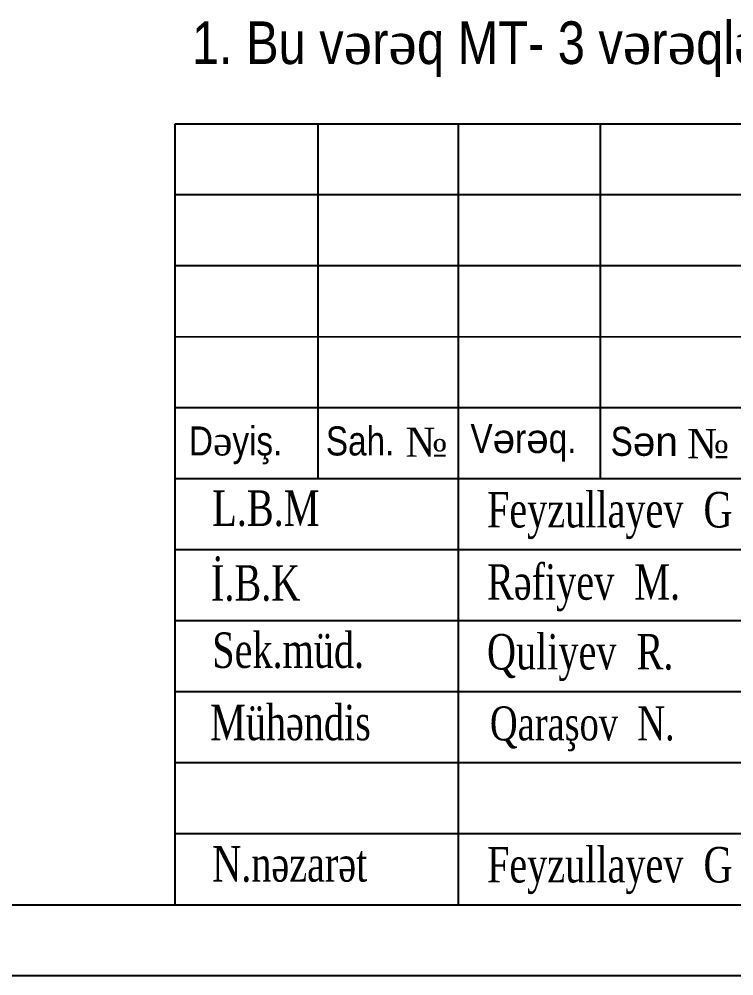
# Model space of a CAD drawing. Header units: millimetres. Extents: x 806395 to 2097197, y -233789 to 193681.
# Drawn here: x 2077092 to 2082130, y -145537 to -138798 of the extents above; entities that cross this region are included whole.
import ezdxf

# ---------------------------------------------------------------- set-up
doc = ezdxf.new("R2010")
doc.units = ezdxf.units.MM
doc.styles.add('400', font='times.ttf', dxfattribs={"width": 0.75, "height": 300})
doc.styles.add('RomanS', font='times.ttf', dxfattribs={"height": 300})
doc.styles.add('style6', font='ARIALN.TTF', dxfattribs={"height": 300})

# ---------------------------------------------------------------- blocks, each defined once
blk = doc.blocks.new('ntnntyht')
at = {"lineweight": 25, "ltscale": 15}
for p, q in [((1983715.1, -50107.4), (1983715.1, -44360.7)), ((1983715.1, -44360.7), (2003044.9, -44360.7)), ((1984768, -46968.9), (1984768, -44360.8)), ((1985802.3, -50107.4), (1985802.3, -44360.7)), ((1986846.4, -46969.6), (1986846.4, -44361.1)), ((1983723.2, -44879.2), (1990506.7, -44879.2)), ((1983723.2, -45401.6), (1990506.7, -45401.6)), ((1990494, -45931.4), (1983713.7, -45926.7)), ((1983723.2, -46446.5), (1990506.7, -46446.5)), ((1983723.2, -46968.9), (1990506.7, -46968.9)), ((1983723.2, -47491.3), (1990506.7, -47491.3)), ((1983723.2, -48013.7), (1990506.7, -48013.7)), ((1983723.2, -48536.2), (1990506.7, -48536.2)), ((1983723.2, -49058.6), (1990506.7, -49058.6)), ((1983723.2, -49581), (1990506.7, -49581))]:
    blk.add_line(p, q, dxfattribs=at)
at = {"lineweight": 5, "ltscale": 15}
for p, q in [((1983715.1, -44360.7), (1985804.8, -44360.7)), ((1985804.8, -44360.7), (1987894.5, -44360.7))]:
    blk.add_line(p, q, dxfattribs=at)
at = {"color": 1, "lineweight": 25, "ltscale": 15}
blk.add_line((1963653.9, -50106.1), (2003044.9, -50106.1), dxfattribs=at)
at = {"color": 1, "lineweight": 25}
blk.add_line((2003567.4, -50628.5), (1961564.2, -50628.5), dxfattribs=at)
at = {"lineweight": 5, "style": 'RomanS'}
blk.add_text('№', height=215.2, dxfattribs=at).set_placement((1987483.8, -46820.1))
at = {"lineweight": 25, "attachment_point": 1}
for s, insert, char_height, width, style in [('D{\\fTimes New Roman|b0|i0|c238|p18;ə\\fArial Narrow|b0|i0|c238|p34;yiş.}', (1983816.7, -46585.9), 213.615, 6455.657, 'style6'), ('{\\fArial Narrow|b0|i0|c238|p34; Sah.}', (1984756.8, -46585.9), 213.615, 6455.657, 'style6'), ('№ ', (1985410.2, -46594.2), 215.16, 5863.99, 'RomanS'), ('V{\\fArial|b0|i0|c0|p34;ə\\fArial Narrow|b0|i0|c238|p34;r\\fArial|b0|i0|c0|p34;ə\\fArial Narrow|b0|i0|c238|p34;q}.', (1985889.1, -46568.1), 213.6145, 6455.657, 'style6'), ('S{\\fArial|b0|i0|c0|p34;ə\\fArial|b0|i0|c238|p34;n }', (1986921.5, -46588.7), 213.615, 6455.657, 'style6')]:
    blk.add_mtext(s, dxfattribs=dict(at, insert=insert, char_height=char_height, width=width, style=style))
at = {"lineweight": 25, "ltscale": 15, "attachment_point": 1, "style": '400'}
for s, insert, char_height, width in [('{\\fTimes New Roman|b0|i0|c238|p18;L}.{\\fTimes New Roman|b0|i0|c238|p18;B}.М', (1983988, -47056.5), 261.211, 7882.484), ('{\\fTimes New Roman|b0|i0|c238|p18;Feyzullayev  G}', (1986011.1, -47068.2), 261.209, 7882.412), ('{\\fTimes New Roman|b0|i0|c238|p18;İ.B.K}', (1983978.7, -47606.9), 261.211, 7882.484), ('{\\fTimes New Roman|b0|i0|c238|p18;Rəfiyev  M.}', (1986011.1, -47599.5), 261.211, 7882.484), ('{\\fTimes New Roman|b0|i0|c238|p18;Sek}.{\\fTimes New Roman|b0|i0|c238|p18;müd.}', (1983988, -48101.4), 261.211, 7882.484), ('{\\fTimes New Roman|b0|i0|c238|p18;Quliyev  R.}', (1986011.1, -48113), 261.209, 7882.412), ('{\\fTimes New Roman|b0|i0|c238|p18;Mühəndis}', (1983971.9, -48633.4), 261.211, 7882.484), ('{\\fTimes New Roman|b0|i0|c238|p18;Qaraşov  N.}', (1986032.4, -48645.7), 249.995, 7544.035), ('{\\fTimes New Roman|b0|i0|c238|p18;N.nəzarət}', (1983988, -49674), 261.211, 7882.484), ('{\\fTimes New Roman|b0|i0|c238|p18;Feyzullayev  G}', (1986011.1, -49680.3), 261.209, 7882.412)]:
    blk.add_mtext(s, dxfattribs=dict(at, insert=insert, char_height=char_height, width=width))

msp = doc.modelspace()

# ---------------------------------------------------------------- block references
at = {"color": 3, "xscale": 0.9573202276254527, "yscale": 0.9573202276254527, "zscale": 0.9573202276254527}
msp.add_blockref('ntnntyht', (179141.232, -97069.001), dxfattribs=at)

# ---------------------------------------------------------------- texts
at = {"color": 0, "lineweight": 0, "insert": (2078309.594, -138813.773), "char_height": 300, "width": 21926.08481, "attachment_point": 1, "style": 'style6'}
msp.add_mtext('{\\fArial Narrow|b0|i0|c238|p34;1}. {\\fArial Narrow|b0|i0|c238|p34;Bu v\\fTimes New Roman|b0|i0|c238|p18;ə\\fArial Narrow|b0|i0|c238|p34;r\\fTimes New Roman|b0|i0|c238|p18;ə\\fArial Narrow|b0|i0|c238|p34;q }MT{\\fArial Narrow|b0|i0|c238|p34;- }3{\\fArial Narrow|b0|i0|c238|p34; v\\fTimes New Roman|b0|i0|c238|p18;ə\\fArial Narrow|b0|i0|c238|p34;r\\fTimes New Roman|b0|i0|c238|p18;ə\\fArial Narrow|b0|i0|c238|p34;ql\\fTimes New Roman|b0|i0|c238|p18;ə\\fArial Narrow|b0|i0|c238|p34; birg\\fTimes New Roman|b0|i0|c238|p18;ə\\fArial Narrow|b0|i0|c238|p34; oxunmalıdır.}', dxfattribs=at)

doc.saveas('drawing.dxf')
